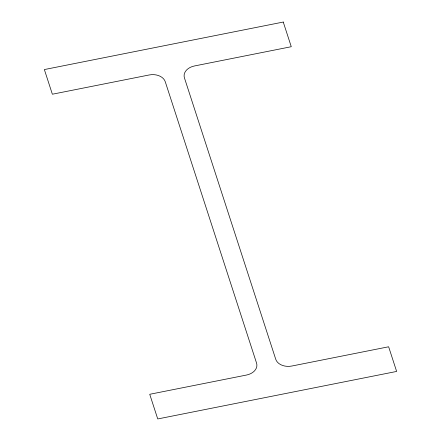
<?xml version="1.0" encoding="UTF-8"?>
<svg xmlns="http://www.w3.org/2000/svg" width="441" height="441" viewBox="0 0 441 441"><rect width="100%" height="100%" fill="white"/><g stroke="black" fill="none" stroke-linecap="round" stroke-linejoin="round"><path stroke-width="0.66" d="M283.26 22.05L44.359 69.562L52.363 94.22L149.157 74.976A13.423 9.658 -3.8 0 1 165.248 81.695L256.568 363.119A13.423 9.658 -3.8 0 1 246.53 375.037L149.736 394.287L157.74 418.95L396.641 371.438L388.637 346.78L291.843 366.024A13.423 9.658 -3.8 0 1 275.752 359.305L184.432 77.881A13.423 9.658 -3.8 0 1 194.47 65.963L291.264 46.713L283.26 22.05"/></g></svg>
